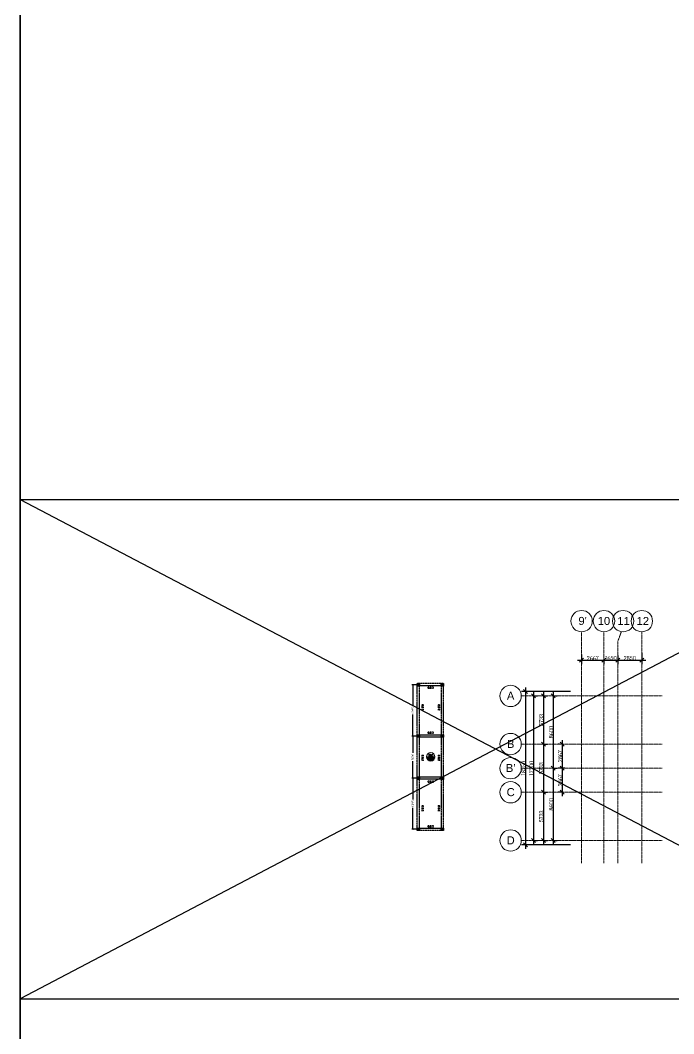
# Model space of a CAD drawing. Header units: millimetres. Extents: x -388065 to 2372687422, y -192755 to 667797.
# Drawn here: x 62926 to 140631, y 396525 to 517090 of the extents above; entities that cross this region are included whole.
import ezdxf

# ---------------------------------------------------------------- set-up
doc = ezdxf.new("R2010")
doc.units = ezdxf.units.MM
for name, pattern in [('CENTER', [2, 1.25, -0.25, 0.25, -0.25]), ('DASHED2', [0.375, 0.25, -0.125]), ('Grid Line 1_2_', [22.225, 12.7, -3.175, 3.175, -3.175])]:
    doc.linetypes.add(name, pattern=pattern)
for name, color, linetype, lineweight in [('A-ANNO-DIMS', 211, 'Continuous', 9), ('BEAMS', 6, 'Continuous', 30), ('S-GRID', 1, 'Continuous', 9), ('S-GRID-IDEN', 1, 'Continuous', 9), ('SLAB', 6, 'Continuous', 25), ('STR-BEAM_EXPOSED', 5, 'DASHED2', 30), ('STR-CL', 1, 'CENTER', 9), ('STR-CONC', 3, 'Continuous', 30), ('STR-DIM', 1, 'Continuous', 9), ('STR-HATCH', 4, 'Continuous', 9), ('STR-TEXT', 7, 'Continuous', 9)]:
    doc.layers.add(name, color=color, linetype=linetype, lineweight=lineweight)
doc.styles.add('Arial', font='arial.ttf', dxfattribs={"height": 635})
doc.styles.add('Arial_2', font='arial.ttf', dxfattribs={"height": 952.5})
doc.styles.add('Cambria_1', font='Cambria.ttf', dxfattribs={"height": 500})
doc.styles.add('MINA_MM', font='romans.shx', dxfattribs={"height": 200})
doc.styles.add('MINA_MM_LAYOUT', font='dim.shx', dxfattribs={"height": 250})
doc.dimstyles.new('Linear_-_Cambria_2_5mm', dxfattribs={"dimscale": 304.8, "dimtxt": 500, "dimasz": 1.5625, "dimexe": 1.5625, "dimexo": 1.041667, "dimgap": 0, "dimtad": 1, "dimdec": 0, "dimzin": 0, "dimdsep": 46, "dimtxsty": 'Cambria_1', "dimblk1": 'OBLIQUE', "dimblk2": 'OBLIQUE', "dimsah": 1, "dimcen": 0.09, "dimdle": 1.5625, "dimazin": 0, "dimtfac": 1, "dimtdec": 0, "dimtix": 1, "dimtmove": 0, "dimatfit": 3, "dimfxl": 1, "dimtvp": 1, "dimtolj": 1, "dimtzin": 0, "dimarcsym": 2})
doc.dimstyles.new('MINA_MM_LAYOUT', dxfattribs={"dimtxt": 250, "dimasz": 150, "dimexe": 100, "dimexo": 100, "dimgap": 50, "dimtad": 0, "dimdec": 0, "dimzin": 0, "dimdsep": 46, "dimtxsty": 'MINA_MM_LAYOUT', "dimblk": 'ARCHTICK', "dimcen": 0.09, "dimclrd": 256, "dimclre": 256, "dimclrt": 7, "dimadec": 0, "dimazin": 0, "dimtfac": 1, "dimtdec": 0, "dimtix": 1, "dimtofl": 0, "dimtmove": 0, "dimatfit": 0, "dimfxl": 1, "dimtolj": 1, "dimtzin": 0, "dimlwd": -1, "dimlwe": -1, "dimarcsym": 0})

# ---------------------------------------------------------------- blocks, each defined once
blk = doc.blocks.new('*U1205')
blk.add_lwpolyline([(-56558, 29706), (-56558, -29706), (56558, -29706)])
blk = doc.blocks.new('*U1206')
at = {"color": 0, "linetype": 'ByBlock', "lineweight": -2, "transparency": 16777216}
for p in [(0, 237648), (0, 178236), (0, 118824)]:
    blk.add_blockref('*U1205', p, dxfattribs=at)
blk = doc.blocks.new('Grid - Grid Head - Circle-14747-Furniture Plan')
at = {"layer": 'S-GRID-IDEN'}
blk.add_circle((0, 0), 6.35, dxfattribs=at)
blk = doc.blocks.new('_OBLIQUE')
at = {"color": 0, "linetype": 'ByBlock'}
blk.add_line((-0.5, -0.5), (0.5, 0.5), dxfattribs=at)
blk = doc.blocks.new('*D1084')
at = {"layer": 'A-ANNO-DIMS', "color": 0, "lineweight": -2, "transparency": 16777216}
for p, q in [((104021, -158781), (107641, -158781)), ((104498, -158117), (104498, -159258)), ((107164, -158762), (107164, -159258))]:
    blk.add_line(p, q, dxfattribs=at)
at = {"layer": 'Defpoints', "color": 0, "transparency": 16777216}
for p in [(104498, -157800), (107164, -158445), (107164, -158781)]:
    blk.add_point(p, dxfattribs=at)
at = {"layer": 'A-ANNO-DIMS', "color": 0, "lineweight": -2, "transparency": 16777216, "xscale": 476.2499999999999, "yscale": 476.2499999999999, "zscale": 476.2499999999999, "rotation": 180}
blk.add_blockref('_OBLIQUE', (104498, -158781), dxfattribs=at)
at = {"layer": 'A-ANNO-DIMS', "color": 0, "lineweight": -2, "transparency": 16777216, "xscale": 476.2499999999999, "yscale": 476.2499999999999, "zscale": 476.2499999999999}
blk.add_blockref('_OBLIQUE', (107164, -158781), dxfattribs=at)
at = {"layer": 'A-ANNO-DIMS', "color": 0, "transparency": 16777216, "insert": (105831, -158528), "char_height": 500, "width": 1558.03, "attachment_point": 5, "style": 'Cambria_1'}
blk.add_mtext('\\A1;2667', dxfattribs=at)
blk = doc.blocks.new('*D1085')
at = {"layer": 'A-ANNO-DIMS', "color": 0, "lineweight": -2, "transparency": 16777216}
for p, q in [((99962, -162548), (99962, -169234)), ((99942, -163024), (100438, -163024)), ((99942, -168758), (100438, -168758))]:
    blk.add_line(p, q, dxfattribs=at)
at = {"layer": 'Defpoints', "color": 0, "transparency": 16777216}
for p in [(99625, -163024), (99625, -168758), (99962, -168758)]:
    blk.add_point(p, dxfattribs=at)
at = {"layer": 'A-ANNO-DIMS', "color": 0, "lineweight": -2, "transparency": 16777216, "xscale": 476.2499999999999, "yscale": 476.2499999999999, "zscale": 476.2499999999999}
for p, rotation in [((99962, -163024), 90), ((99962, -168758), 270)]:
    blk.add_blockref('_OBLIQUE', p, dxfattribs=dict(at, rotation=rotation))
at = {"layer": 'A-ANNO-DIMS', "color": 0, "transparency": 16777216, "insert": (99700, -165891), "char_height": 500, "width": 1558.03, "attachment_point": 5, "rotation": 90, "style": 'Cambria_1'}
blk.add_mtext('\\A1;5733', dxfattribs=at)
blk = doc.blocks.new('*D1086')
at = {"layer": 'A-ANNO-DIMS', "color": 0, "lineweight": -2, "transparency": 16777216}
for p, q in [((99942, -168758), (100438, -168758)), ((99962, -168281), (99962, -174967)), ((99942, -174491), (100438, -174491))]:
    blk.add_line(p, q, dxfattribs=at)
at = {"layer": 'Defpoints', "color": 0, "transparency": 16777216}
for p in [(99625, -168758), (99625, -174491), (99962, -174491)]:
    blk.add_point(p, dxfattribs=at)
at = {"layer": 'A-ANNO-DIMS', "color": 0, "lineweight": -2, "transparency": 16777216, "xscale": 476.2499999999999, "yscale": 476.2499999999999, "zscale": 476.2499999999999}
for p, rotation in [((99962, -168758), 90), ((99962, -174491), 270)]:
    blk.add_blockref('_OBLIQUE', p, dxfattribs=dict(at, rotation=rotation))
at = {"layer": 'A-ANNO-DIMS', "color": 0, "transparency": 16777216, "insert": (99700, -171624), "char_height": 500, "width": 1558.03, "attachment_point": 5, "rotation": 90, "style": 'Cambria_1'}
blk.add_mtext('\\A1;5733', dxfattribs=at)
blk = doc.blocks.new('*D1087')
at = {"layer": 'A-ANNO-DIMS', "color": 0, "lineweight": -2, "transparency": 16777216}
for p, q in [((99942, -174491), (100438, -174491)), ((99962, -174015), (99962, -180701)), ((99942, -180224), (100438, -180224))]:
    blk.add_line(p, q, dxfattribs=at)
at = {"layer": 'Defpoints', "color": 0, "transparency": 16777216}
for p in [(99625, -174491), (99625, -180224), (99962, -180224)]:
    blk.add_point(p, dxfattribs=at)
at = {"layer": 'A-ANNO-DIMS', "color": 0, "lineweight": -2, "transparency": 16777216, "xscale": 476.2499999999999, "yscale": 476.2499999999999, "zscale": 476.2499999999999}
for p, rotation in [((99962, -174491), 90), ((99962, -180224), 270)]:
    blk.add_blockref('_OBLIQUE', p, dxfattribs=dict(at, rotation=rotation))
at = {"layer": 'A-ANNO-DIMS', "color": 0, "transparency": 16777216, "insert": (99700, -177358), "char_height": 500, "width": 1558.03, "attachment_point": 5, "rotation": 90, "style": 'Cambria_1'}
blk.add_mtext('\\A1;5733', dxfattribs=at)
blk = doc.blocks.new('*D1088')
at = {"layer": 'A-ANNO-DIMS', "color": 0, "lineweight": -2, "transparency": 16777216}
for p, q in [((98795, -162548), (98795, -180701)), ((98776, -163024), (99272, -163024)), ((98776, -180224), (99272, -180224))]:
    blk.add_line(p, q, dxfattribs=at)
at = {"layer": 'Defpoints', "color": 0, "transparency": 16777216}
for p in [(98458, -163024), (98458, -180224), (98795, -180224)]:
    blk.add_point(p, dxfattribs=at)
at = {"layer": 'A-ANNO-DIMS', "color": 0, "lineweight": -2, "transparency": 16777216, "xscale": 476.2499999999999, "yscale": 476.2499999999999, "zscale": 476.2499999999999}
for p, rotation in [((98795, -163024), 90), ((98795, -180224), 270)]:
    blk.add_blockref('_OBLIQUE', p, dxfattribs=dict(at, rotation=rotation))
at = {"layer": 'A-ANNO-DIMS', "color": 0, "transparency": 16777216, "insert": (98542, -171624), "char_height": 500, "width": 2021.5, "attachment_point": 5, "rotation": 90, "style": 'Cambria_1'}
blk.add_mtext('\\A1;17200', dxfattribs=at)
blk = doc.blocks.new('*D1089')
at = {"layer": 'A-ANNO-DIMS', "color": 0, "lineweight": -2, "transparency": 16777216}
for p, q in [((101128, -162548), (101128, -172101)), ((101108, -163024), (101604, -163024)), ((101108, -171624), (101604, -171624))]:
    blk.add_line(p, q, dxfattribs=at)
at = {"layer": 'Defpoints', "color": 0, "transparency": 16777216}
for p in [(100791, -163024), (100791, -171624), (101128, -171624)]:
    blk.add_point(p, dxfattribs=at)
at = {"layer": 'A-ANNO-DIMS', "color": 0, "lineweight": -2, "transparency": 16777216, "xscale": 476.2499999999999, "yscale": 476.2499999999999, "zscale": 476.2499999999999}
for p, rotation in [((101128, -163024), 90), ((101128, -171624), 270)]:
    blk.add_blockref('_OBLIQUE', p, dxfattribs=dict(at, rotation=rotation))
at = {"layer": 'A-ANNO-DIMS', "color": 0, "transparency": 16777216, "insert": (100875, -167324), "char_height": 500, "width": 1558.03, "attachment_point": 5, "rotation": 90, "style": 'Cambria_1'}
blk.add_mtext('\\A1;8600', dxfattribs=at)
blk = doc.blocks.new('*D1090')
at = {"layer": 'A-ANNO-DIMS', "color": 0, "lineweight": -2, "transparency": 16777216}
for p, q in [((101128, -171148), (101128, -180701)), ((101108, -171624), (101604, -171624)), ((101108, -180224), (101604, -180224))]:
    blk.add_line(p, q, dxfattribs=at)
at = {"layer": 'Defpoints', "color": 0, "transparency": 16777216}
for p in [(100791, -171624), (100791, -180224), (101128, -180224)]:
    blk.add_point(p, dxfattribs=at)
at = {"layer": 'A-ANNO-DIMS', "color": 0, "lineweight": -2, "transparency": 16777216, "xscale": 476.2499999999999, "yscale": 476.2499999999999, "zscale": 476.2499999999999}
for p, rotation in [((101128, -171624), 90), ((101128, -180224), 270)]:
    blk.add_blockref('_OBLIQUE', p, dxfattribs=dict(at, rotation=rotation))
at = {"layer": 'A-ANNO-DIMS', "color": 0, "transparency": 16777216, "insert": (100875, -175924), "char_height": 500, "width": 1558.03, "attachment_point": 5, "rotation": 90, "style": 'Cambria_1'}
blk.add_mtext('\\A1;8600', dxfattribs=at)
blk = doc.blocks.new('*D1091')
at = {"layer": 'A-ANNO-DIMS', "color": 0, "lineweight": -2, "transparency": 16777216}
for p, q in [((102193, -171148), (102193, -174967)), ((102097, -171624), (101717, -171624)), ((102097, -174491), (101717, -174491))]:
    blk.add_line(p, q, dxfattribs=at)
at = {"layer": 'Defpoints', "color": 0, "transparency": 16777216}
for p in [(102414, -171624), (102193, -174491), (102414, -174491)]:
    blk.add_point(p, dxfattribs=at)
at = {"layer": 'A-ANNO-DIMS', "color": 0, "lineweight": -2, "transparency": 16777216, "xscale": 476.2499999999999, "yscale": 476.2499999999999, "zscale": 476.2499999999999}
for p, rotation in [((102193, -171624), 90), ((102193, -174491), 270)]:
    blk.add_blockref('_OBLIQUE', p, dxfattribs=dict(at, rotation=rotation))
at = {"layer": 'A-ANNO-DIMS', "color": 0, "transparency": 16777216, "insert": (101940, -173058), "char_height": 500, "attachment_point": 5, "rotation": 90, "style": 'Cambria_1'}
blk.add_mtext('\\A1;2867', dxfattribs=at)
blk = doc.blocks.new('*D1092')
at = {"layer": 'A-ANNO-DIMS', "color": 0, "lineweight": -2, "transparency": 16777216}
for p, q in [((101876, -168758), (101717, -168758)), ((102193, -168281), (102193, -172101)), ((102527, -171624), (101717, -171624))]:
    blk.add_line(p, q, dxfattribs=at)
at = {"layer": 'Defpoints', "color": 0, "transparency": 16777216}
for p in [(102193, -168758), (102193, -171624), (102844, -171624)]:
    blk.add_point(p, dxfattribs=at)
at = {"layer": 'A-ANNO-DIMS', "color": 0, "lineweight": -2, "transparency": 16777216, "xscale": 476.2499999999999, "yscale": 476.2499999999999, "zscale": 476.2499999999999}
for p, rotation in [((102193, -168758), 90), ((102193, -171624), 270)]:
    blk.add_blockref('_OBLIQUE', p, dxfattribs=dict(at, rotation=rotation))
at = {"layer": 'A-ANNO-DIMS', "color": 0, "transparency": 16777216, "insert": (101940, -170191), "char_height": 500, "attachment_point": 5, "rotation": 90, "style": 'Cambria_1'}
blk.add_mtext('\\A1;2867', dxfattribs=at)
blk = doc.blocks.new('*D1083')
at = {"layer": 'A-ANNO-DIMS', "color": 0, "lineweight": -2, "transparency": 16777216}
for p, q in [((103180, -162499), (97373, -162499)), ((97849, -162023), (97849, -181226)), ((103180, -180749), (97373, -180749))]:
    blk.add_line(p, q, dxfattribs=at)
at = {"layer": 'Defpoints', "color": 0, "transparency": 16777216}
for p in [(103498, -162499), (97849, -180749), (103498, -180749)]:
    blk.add_point(p, dxfattribs=at)
at = {"layer": 'A-ANNO-DIMS', "color": 0, "lineweight": -2, "transparency": 16777216, "xscale": 476.2499999999999, "yscale": 476.2499999999999, "zscale": 476.2499999999999}
for p, rotation in [((97849, -162499), 90), ((97849, -180749), 270)]:
    blk.add_blockref('_OBLIQUE', p, dxfattribs=dict(at, rotation=rotation))
at = {"layer": 'A-ANNO-DIMS', "color": 0, "transparency": 16777216, "insert": (97587, -171624), "char_height": 500, "attachment_point": 5, "rotation": 90, "style": 'Cambria_1'}
blk.add_mtext('\\A1;18250', dxfattribs=at)
blk = doc.blocks.new('Grid - Grid Head - Circle-14747-Section B')
at = {"layer": 'S-GRID-IDEN'}
blk.add_circle((30961, 11708), 1270, dxfattribs=at)
blk = doc.blocks.new('*D1080')
at = {"layer": 'A-ANNO-DIMS', "color": 0, "lineweight": -2, "transparency": 16777216}
for p, q in [((106688, -158781), (109291, -158781)), ((107164, -158762), (107164, -159258)), ((108814, -158211), (108814, -159258))]:
    blk.add_line(p, q, dxfattribs=at)
at = {"layer": 'Defpoints', "color": 0, "transparency": 16777216}
for p in [(108814, -157893), (107164, -158445), (108814, -158781)]:
    blk.add_point(p, dxfattribs=at)
at = {"layer": 'A-ANNO-DIMS', "color": 0, "lineweight": -2, "transparency": 16777216, "xscale": 476.2499999999999, "yscale": 476.2499999999999, "zscale": 476.2499999999999, "rotation": 180}
blk.add_blockref('_OBLIQUE', (107164, -158781), dxfattribs=at)
at = {"layer": 'A-ANNO-DIMS', "color": 0, "lineweight": -2, "transparency": 16777216, "xscale": 476.2499999999999, "yscale": 476.2499999999999, "zscale": 476.2499999999999}
blk.add_blockref('_OBLIQUE', (108814, -158781), dxfattribs=at)
at = {"layer": 'A-ANNO-DIMS', "color": 0, "transparency": 16777216, "insert": (107989, -158519), "char_height": 500, "attachment_point": 5, "style": 'Cambria_1'}
blk.add_mtext('\\A1;1650', dxfattribs=at)
blk = doc.blocks.new('*D1081')
at = {"layer": 'A-ANNO-DIMS', "color": 0, "lineweight": -2, "transparency": 16777216}
for p, q in [((111664, -157893), (111664, -159258)), ((108338, -158781), (112141, -158781)), ((108814, -158211), (108814, -159258))]:
    blk.add_line(p, q, dxfattribs=at)
at = {"layer": 'Defpoints', "color": 0, "transparency": 16777216}
for p in [(108814, -157893), (111664, -157575), (111664, -158781)]:
    blk.add_point(p, dxfattribs=at)
at = {"layer": 'A-ANNO-DIMS', "color": 0, "lineweight": -2, "transparency": 16777216, "xscale": 476.2499999999999, "yscale": 476.2499999999999, "zscale": 476.2499999999999, "rotation": 180}
blk.add_blockref('_OBLIQUE', (108814, -158781), dxfattribs=at)
at = {"layer": 'A-ANNO-DIMS', "color": 0, "lineweight": -2, "transparency": 16777216, "xscale": 476.2499999999999, "yscale": 476.2499999999999, "zscale": 476.2499999999999}
blk.add_blockref('_OBLIQUE', (111664, -158781), dxfattribs=at)
at = {"layer": 'A-ANNO-DIMS', "color": 0, "transparency": 16777216, "insert": (110239, -158519), "char_height": 500, "attachment_point": 5, "style": 'Cambria_1'}
blk.add_mtext('\\A1;2850', dxfattribs=at)
blk = doc.blocks.new('PLATFORM CLOUMNS')
at = {"layer": 'STR-HATCH'}
h = blk.add_hatch(dxfattribs=at)
h.set_pattern_fill('ANSI31', color=256, scale=375)
h.set_pattern_definition([(45, (143312.404, 618746.048), (-33.1456, 33.1456), [])])
h.paths.add_polyline_path([(143350, 618596), (143350, 618896), (143650, 618896), (143650, 618596)])
h = blk.add_hatch(dxfattribs=at)
h.set_pattern_fill('ANSI31', color=256, scale=375)
h.set_pattern_definition([(45, (146162.405, 618746.048), (-33.1456, 33.1456), [])])
h.paths.add_polyline_path([(146200, 618596), (146200, 618896), (146500, 618896), (146500, 618596)])
h = blk.add_hatch(dxfattribs=at)
h.set_pattern_fill('ANSI31', color=256, scale=375)
h.set_pattern_definition([(45, (143312.405, 612651.39), (-33.1456, 33.1456), [])])
h.paths.add_polyline_path([(143350, 612501), (143350, 612801), (143650, 612801), (143650, 612501)])
h = blk.add_hatch(dxfattribs=at)
h.set_pattern_fill('ANSI31', color=256, scale=375)
h.set_pattern_definition([(45, (146162.405, 612651.39), (-33.1456, 33.1456), [])])
h.paths.add_polyline_path([(146200, 612501), (146200, 612801), (146500, 612801), (146500, 612501)])
h = blk.add_hatch(dxfattribs=at)
h.set_pattern_fill('ANSI31', color=256, scale=375)
h.set_pattern_definition([(45, (143312.404, 607651.39), (-33.1456, 33.1456), [])])
h.paths.add_polyline_path([(143350, 607501), (143350, 607801), (143650, 607801), (143650, 607501)])
h = blk.add_hatch(dxfattribs=at)
h.set_pattern_fill('ANSI31', color=256, scale=375)
h.set_pattern_definition([(45, (146162.404, 607651.39), (-33.1456, 33.1456), [])])
h.paths.add_polyline_path([(146200, 607501), (146200, 607801), (146500, 607801), (146500, 607501)])
h = blk.add_hatch(dxfattribs=at)
h.set_pattern_fill('ANSI31', color=256, scale=375)
h.set_pattern_definition([(45, (143312.405, 601556.048), (-33.1456, 33.1456), [])])
h.paths.add_polyline_path([(143350, 601406), (143350, 601706), (143650, 601706), (143650, 601406)])
h = blk.add_hatch(dxfattribs=at)
h.set_pattern_fill('ANSI31', color=256, scale=375)
h.set_pattern_definition([(45, (146162.405, 601556.048), (-33.1456, 33.1456), [])])
h.paths.add_polyline_path([(146200, 601406), (146200, 601706), (146500, 601706), (146500, 601406)])
at = {"layer": 'STR-CL'}
for p, q in [((143312, 618746), (143687, 618746)), ((143500, 618934), (143500, 618559)), ((146162, 618746), (146537, 618746)), ((146350, 618934), (146350, 618559)), ((143312, 612651), (143687, 612651)), ((143500, 612839), (143500, 612464)), ((146162, 612651), (146537, 612651)), ((146350, 612839), (146350, 612464)), ((143312, 607651), (143687, 607651)), ((143500, 607839), (143500, 607464)), ((146162, 607651), (146537, 607651)), ((146350, 607839), (146350, 607464)), ((143500, 601744), (143500, 601369)), ((146350, 601744), (146350, 601369)), ((143312, 601556), (143687, 601556)), ((146162, 601556), (146537, 601556))]:
    blk.add_line(p, q, dxfattribs=at)
at = {"layer": 'STR-CONC', "ltscale": 10}
for points in [[(143350, 618596), (143350, 618896), (143650, 618896), (143650, 618596)], [(146200, 618596), (146200, 618896), (146500, 618896), (146500, 618596)], [(143350, 612501), (143350, 612801), (143650, 612801), (143650, 612501)], [(146200, 612501), (146200, 612801), (146500, 612801), (146500, 612501)], [(143350, 607501), (143350, 607801), (143650, 607801), (143650, 607501)], [(146200, 607501), (146200, 607801), (146500, 607801), (146500, 607501)], [(143350, 601406), (143350, 601706), (143650, 601706), (143650, 601406)], [(146200, 601406), (146200, 601706), (146500, 601706), (146500, 601406)]]:
    blk.add_lwpolyline(points, close=True, dxfattribs=at)
blk = doc.blocks.new('*U1857')
at = {"layer": 'STR-TEXT', "insert": (-334, 100), "char_height": 200, "attachment_point": 1, "style": 'MINA_MM'}
blk.add_mtext_dynamic_manual_height_columns('G.B.2', width=668.67, gutter_width=12.5, heights=[0], dxfattribs=at)
blk = doc.blocks.new('*U1856')
at = {"layer": 'STR-BEAM_EXPOSED', "color": 0, "linetype": 'ByBlock', "lineweight": -2, "transparency": 16777216}
for p in [(0, 0), (6000, 0), (12000, 0)]:
    blk.add_blockref('*U1857', p, dxfattribs=at)
blk = doc.blocks.new('*U1855')
at = {"layer": 'STR-TEXT', "insert": (-334, 100), "char_height": 200, "attachment_point": 1, "style": 'MINA_MM'}
blk.add_mtext_dynamic_manual_height_columns('G.B.2', width=668.67, gutter_width=12.5, heights=[0], dxfattribs=at)
blk = doc.blocks.new('*U1854')
at = {"layer": 'STR-BEAM_EXPOSED', "color": 0, "linetype": 'ByBlock', "lineweight": -2, "transparency": 16777216}
for p in [(0, 0), (6000, 0), (12000, 0)]:
    blk.add_blockref('*U1855', p, dxfattribs=at)
blk = doc.blocks.new('_ARCHTICK')
at = {"color": 0, "linetype": 'ByBlock', "const_width": 0.4}
blk.add_lwpolyline([(-0.5, -0.5), (0.5, 0.5)], dxfattribs=at)
blk = doc.blocks.new('*D1858')
at = {"layer": 'BEAMS', "ltscale": 0.1, "transparency": 16777216}
for p, q in [((110006, 438031), (109491, 438031)), ((109591, 438031), (109591, 435474)), ((109591, 431937), (109591, 434493)), ((110006, 431937), (109491, 431937))]:
    blk.add_line(p, q, dxfattribs=at)
at = {"layer": 'Defpoints', "color": 0, "ltscale": 0.1, "transparency": 16777216}
for p in [(110106, 438031), (109591, 431937), (110106, 431937)]:
    blk.add_point(p, dxfattribs=at)
at = {"layer": 'BEAMS', "ltscale": 0.1, "transparency": 16777216, "xscale": 150, "yscale": 150, "zscale": 150}
for p, rotation in [((109591, 438031), 90), ((109591, 431937), 270)]:
    blk.add_blockref('_ARCHTICK', p, dxfattribs=dict(at, rotation=rotation))
at = {"layer": 'BEAMS', "color": 7, "ltscale": 0.1, "transparency": 16777216, "insert": (109591, 434984), "char_height": 250, "attachment_point": 5, "rotation": 90, "style": 'MINA_MM_LAYOUT'}
blk.add_mtext('\\A1;6095', dxfattribs=at)
blk = doc.blocks.new('*D1859')
at = {"layer": 'BEAMS', "ltscale": 0.1, "transparency": 16777216}
for p, q in [((110006, 431937), (109491, 431937)), ((109591, 431937), (109591, 429927)), ((109591, 426937), (109591, 428946)), ((110006, 426937), (109491, 426937))]:
    blk.add_line(p, q, dxfattribs=at)
at = {"layer": 'Defpoints', "color": 0, "ltscale": 0.1, "transparency": 16777216}
for p in [(110106, 431937), (109591, 426937), (110106, 426937)]:
    blk.add_point(p, dxfattribs=at)
at = {"layer": 'BEAMS', "ltscale": 0.1, "transparency": 16777216, "xscale": 150, "yscale": 150, "zscale": 150}
for p, rotation in [((109591, 431937), 90), ((109591, 426937), 270)]:
    blk.add_blockref('_ARCHTICK', p, dxfattribs=dict(at, rotation=rotation))
at = {"layer": 'BEAMS', "color": 7, "ltscale": 0.1, "transparency": 16777216, "insert": (109591, 429437), "char_height": 250, "attachment_point": 5, "rotation": 90, "style": 'MINA_MM_LAYOUT'}
blk.add_mtext('\\A1;5000', dxfattribs=at)
blk = doc.blocks.new('*D1860')
at = {"layer": 'BEAMS', "ltscale": 0.1, "transparency": 16777216}
for p, q in [((110006, 426937), (109491, 426937)), ((109591, 426937), (109591, 424379)), ((109591, 420841), (109591, 423398)), ((110006, 420841), (109491, 420841))]:
    blk.add_line(p, q, dxfattribs=at)
at = {"layer": 'Defpoints', "color": 0, "ltscale": 0.1, "transparency": 16777216}
for p in [(110106, 426937), (109591, 420841), (110106, 420841)]:
    blk.add_point(p, dxfattribs=at)
at = {"layer": 'BEAMS', "ltscale": 0.1, "transparency": 16777216, "xscale": 150, "yscale": 150, "zscale": 150}
for p, rotation in [((109591, 426937), 90), ((109591, 420841), 270)]:
    blk.add_blockref('_ARCHTICK', p, dxfattribs=dict(at, rotation=rotation))
at = {"layer": 'BEAMS', "color": 7, "ltscale": 0.1, "transparency": 16777216, "insert": (109591, 423889), "char_height": 250, "attachment_point": 5, "rotation": 90, "style": 'MINA_MM_LAYOUT'}
blk.add_mtext('\\A1;6095', dxfattribs=at)
blk = doc.blocks.new('platform')
at = {"layer": 'S-GRID', "color": 7, "linetype": 'Grid Line 1_2_'}
for p, q in [((104497.6, -155401.5), (104497.6, -182913.1)), ((107164.3, -155401.5), (107164.3, -182913.1)), ((111664.4, -182913.1), (111664.4, -155400.8)), ((114090.9, -163024.3), (97322.5, -163024.3)), ((114090.9, -168757.7), (97322.5, -168757.7)), ((114090.9, -171624.3), (97322.5, -171624.3)), ((114090.9, -174491), (97322.5, -174491)), ((114090.9, -180224.3), (97322.5, -180224.3))]:
    blk.add_line(p, q, dxfattribs=at)
blk.add_lwpolyline([(108814.4, -182913.1), (108814.4, -156507), (109223.5, -155400.8)], dxfattribs=at)
at = {"layer": 'S-GRID-IDEN', "color": 3, "yscale": 199.9999999999999, "zscale": 199.9999999999999}
for p, xscale, rotation in [((104497.6, -154131.5), 199.9999999999999, 180), ((107164.3, -154131.5), 199.9999999999999, 180), ((96052.5, -163024.3), -199.9999999999999, 90.00000000000031), ((96052.5, -168757.7), -199.9999999999999, 90.00000000000031), ((96052.5, -171624.3), -199.9999999999999, 90.00000000000031), ((96052.5, -174491), -199.9999999999999, 90.00000000000031), ((96052.5, -180224.3), -199.9999999999999, 90.00000000000031)]:
    blk.add_blockref('Grid - Grid Head - Circle-14747-Furniture Plan', p, dxfattribs=dict(at, xscale=xscale, rotation=rotation))
at = {"layer": 'S-GRID-IDEN'}
for p in [(78480.8, -165839.2), (80703.1, -165839.2)]:
    blk.add_blockref('Grid - Grid Head - Circle-14747-Section B', p, dxfattribs=at)
at = {"layer": 'S-GRID-IDEN', "color": 3, "char_height": 952.5}
for s, insert, width, attachment_point, style in [("9'", (104120.9, -153629.7), 897.89, 1, 'Arial'), ('10', (106416.5, -153629.7), 1795.78, 1, 'Arial'), ('11', (108749.9, -153639.3), 1170.464, 1, 'Arial_2'), ('12', (111039.3, -153639.3), 1170.464, 1, 'Arial_2'), ('A', (96507.6, -162527.4), 1074.261, 3, 'Arial'), ('B', (96507.6, -168260.8), 1074.261, 3, 'Arial'), ("B'", (96633.6, -171127.4), 1378.902, 3, 'Arial'), ('C', (96547.6, -173994.1), 1170.464, 3, 'Arial'), ('D', (96547.6, -179727.4), 1170.464, 3, 'Arial')]:
    blk.add_mtext(s, dxfattribs=dict(at, insert=insert, width=width, attachment_point=attachment_point, style=style))
at = {"layer": 'A-ANNO-DIMS'}
for base, p1, p2, override, picture, middle in [((107164.3, -158781.3), (104497.6, -157799.8), (107164.3, -158444.6), {"dimpost": '<>', "dimfxl": 5333.333}, '*D1084', (105830.9, -158528.4)), ((108814.4, -158781.3), (107164.3, -158444.6), (108814.4, -157893.4), {"dimpost": '<>', "dimtmove": 1, "dimfxl": 5333.333}, '*D1080', (107989.4, -158519.4)), ((111664.4, -158781.3), (108814.4, -157893.4), (111664.4, -157575.2), {"dimpost": '<>', "dimtmove": 1, "dimfxl": 5333.333}, '*D1081', (110239.4, -158519.4))]:
    dim = blk.add_linear_dim(base=base, p1=p1, p2=p2, dimstyle='Linear_-_Cambria_2_5mm', override=override, dxfattribs=at)
    dim.commit()
    dim.dimension.update_dxf_attribs({"geometry": picture, "text_midpoint": middle})
for base, p1, p2, override, picture, middle in [((97849.3, -180749.3), (103497.6, -162499.3), (103497.6, -180749.3), {"dimpost": '<>', "dimfxl": 17200}, '*D1083', (97587.3, -171624.3)), ((98795.3, -180224.3), (98458.5, -163024.3), (98458.5, -180224.3), {"dimpost": '<>', "dimfxl": 17200}, '*D1088', (98542.4, -171624.3)), ((99961.7, -168757.7), (99624.9, -163024.3), (99624.9, -168757.7), {"dimpost": '<>', "dimfxl": 5733.333}, '*D1085', (99699.8, -165891)), ((101127.6, -171624.3), (100790.9, -163024.3), (100790.9, -171624.3), {"dimpost": '<>', "dimfxl": 8600}, '*D1089', (100874.7, -167324.3)), ((99961.7, -174491), (99624.9, -168757.7), (99624.9, -174491), {"dimpost": '<>', "dimfxl": 5733.333}, '*D1086', (99699.8, -171624.3)), ((102193.1, -171624.3), (102193.1, -168757.7), (102844.1, -171624.3), {"dimpost": '<>', "dimfxl": 8600}, '*D1092', (101940.2, -170191)), ((101127.6, -180224.3), (100790.9, -171624.3), (100790.9, -180224.3), {"dimpost": '<>', "dimfxl": 8600}, '*D1090', (100874.7, -175924.3)), ((102193.1, -174491), (102414.1, -171624.3), (102414.1, -174491), {"dimpost": '<>', "dimfxl": 8600}, '*D1091', (101940.2, -173057.7)), ((99961.7, -180224.3), (99624.9, -174491), (99624.9, -180224.3), {"dimpost": '<>', "dimfxl": 5733.334}, '*D1087', (99699.8, -177357.7))]:
    dim = blk.add_linear_dim(base=base, p1=p1, p2=p2, angle=90, dimstyle='Linear_-_Cambria_2_5mm', override=override, dxfattribs=at)
    dim.commit()
    dim.dimension.update_dxf_attribs({"geometry": picture, "text_midpoint": middle})

msp = doc.modelspace()

# ---------------------------------------------------------------- hatches: boundary and pattern name
at = {"layer": 'STR-HATCH'}
h = msp.add_hatch(dxfattribs=at)
h.set_pattern_fill('ANSI31', color=256, scale=28.125)
h.set_pattern_definition([(45, (51078.06, 369968.03), (-63.14243, 63.14243), [])])
h.paths.add_polyline_path([(111231.7377, 429473.3355, 1), (112241.6465, 429473.3355)])

# ---------------------------------------------------------------- linework, layer by layer
msp.add_lwpolyline([(62925.5794, 638331.8126), (741615.8383, 638331.8064), (741615.9678, 222447.7909), (62925.7089, 222447.7971)], close=True)
at = {"layer": 'SLAB', "color": 7, "ltscale": 0.1}
for p, q in [((62925.7089, 460095.8095), (176040.7089, 400683.8095)), ((176040.7089, 460095.8095), (62925.7089, 400683.8095))]:
    msp.add_line(p, q, dxfattribs=at)
at = {"layer": 'STR-BEAM_EXPOSED', "linetype": 'DASHED2', "ltscale": 20}
for p, q in [((110131.1427, 420691.2159), (110131.1427, 438181.2159)), ((113256.1427, 438181.2159), (110131.1427, 438181.2159)), ((110381.1427, 420941.2159), (110381.1427, 437931.2159)), ((113006.1427, 437931.2159), (110381.1427, 437931.2159)), ((113006.1427, 420941.2159), (113006.1427, 437931.2159)), ((113256.1427, 420691.2159), (113256.1427, 438181.2159)), ((113006.1427, 432061.5572), (110381.1427, 432061.5572)), ((113006.1427, 431811.5572), (110381.1427, 431811.5572)), ((113006.1427, 427061.5572), (110381.1427, 427061.5572)), ((113006.1427, 426811.5572), (110381.1427, 426811.5572)), ((113006.1427, 420941.2159), (110381.1427, 420941.2159)), ((113256.1427, 420691.2159), (110131.1427, 420691.2159))]:
    msp.add_line(p, q, dxfattribs=at)
at = {"layer": 'STR-DIM'}
msp.add_line((111231.7377, 429473.3355), (112241.6465, 429473.3355), dxfattribs=at)
msp.add_circle((111736.6921, 429473.3355), 504.9544, dxfattribs=at)

# ---------------------------------------------------------------- block references
for name, p in [('*U1206', (119483.3383, 252153.8033)), ('platform', (25174.6825, 599738.2813))]:
    msp.add_blockref(name, p)
at = {"layer": 'STR-BEAM_EXPOSED', "rotation": 270}
for name, p in [('*U1856', (110769.5148, 435364.813)), ('*U1854', (112702.4887, 435364.813))]:
    msp.add_blockref(name, p, dxfattribs=at)
at = {"layer": 'STR-DIM'}
msp.add_blockref('PLATFORM CLOUMNS', (-33243.762, -180714.8317), dxfattribs=at)

# ---------------------------------------------------------------- texts
at = {"layer": 'STR-TEXT', "char_height": 200, "attachment_point": 1, "style": 'MINA_MM'}
for insert in [(111379.3661, 437789.2653), (111379.3661, 432436.7202), (111379.3661, 426627.2349), (111379.3661, 421299.0995)]:
    msp.add_mtext_dynamic_manual_height_columns('G.B.2', width=668.666667, gutter_width=12.5, heights=[0], dxfattribs=dict(at, insert=insert))
at = {"layer": 'STR-TEXT', "insert": (111748.6476, 429660.5855), "char_height": 225, "attachment_point": 5, "style": 'MINA_MM'}
msp.add_mtext('\\A1;250', dxfattribs=at)

# ---------------------------------------------------------------- dimensions: what is measured, and where the dimension line sits
at = {"layer": 'BEAMS', "color": 7, "ltscale": 0.1}
dim = msp.add_linear_dim(base=(109590.7907, 431936.5572), p1=(110106.1425, 438031.2159), p2=(110106.1425, 431936.5572), angle=90, dimstyle='MINA_MM_LAYOUT', dxfattribs=at)
dim.commit()
dim.dimension.update_dxf_attribs({"geometry": '*D1858', "text_midpoint": (109590.7907, 434983.8865)})
for base, p1, p2, picture, middle in [((109590.7907, 426936.5572), (110106.1425, 431936.5572), (110106.1425, 426936.5572), '*D1859', (109590.7907, 429436.5572)), ((109590.7907, 420841.2159), (110106.1425, 426936.5572), (110106.1425, 420841.2159), '*D1860', (109590.7907, 423888.8866))]:
    dim = msp.add_linear_dim(base=base, p1=p1, p2=p2, angle=90, dimstyle='MINA_MM_LAYOUT', override={"dimtmove": 1}, dxfattribs=at)
    dim.commit()
    dim.dimension.update_dxf_attribs({"geometry": picture, "text_midpoint": middle})

doc.saveas('drawing.dxf')
